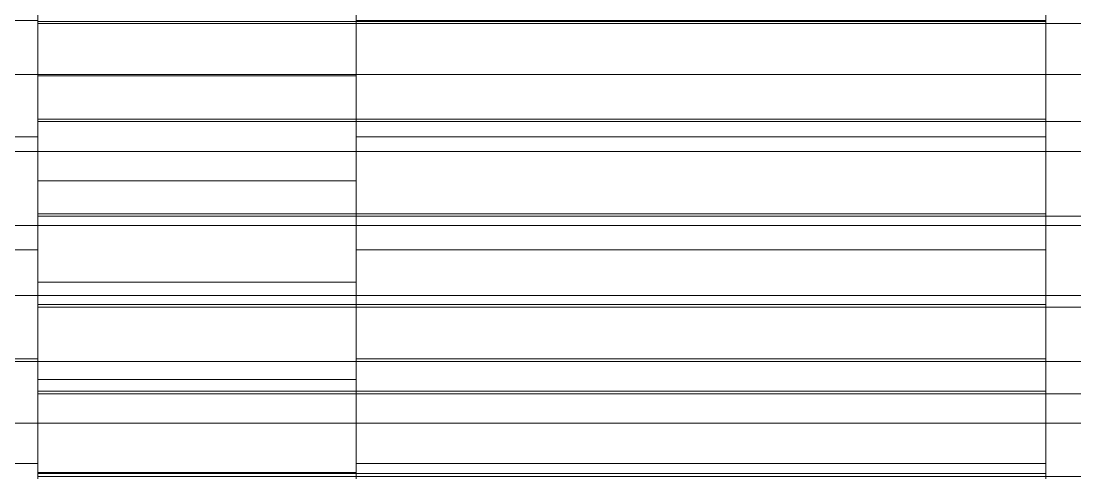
# Model space of a CAD drawing. Header units: millimetres. Extents: x -59 to 55, y -25 to 68.
# Drawn here: x 33.84 to 43.77, y -11.26 to -7 of the extents above; entities that cross this region are included whole.
import ezdxf

# ---------------------------------------------------------------- set-up
doc = ezdxf.new("R2010")
doc.units = ezdxf.units.MM
for name, color, linetype in [('ANELLO_SPE', 7, 'Continuous'), ('CIRCOLO_LU', 7, 'Continuous'), ('ORING3', 7, 'Continuous')]:
    doc.layers.add(name, color=color, linetype=linetype)

msp = doc.modelspace()

# ---------------------------------------------------------------- linework, layer by layer
at = {"layer": 'ANELLO_SPE', "lineweight": 5}
for points, invisible_edges in [([(37, -6.0557, 15.296), (37, -7.0042, 14.8855), (34, -7.0042, 14.8855)], 12), ([(34, -7.0042, 14.8855), (34, -6.0557, 15.296), (37, -6.0557, 15.296)], 12), ([(37, -7.0042, -14.8837), (37, -6.0557, -15.2941), (34, -6.0557, -15.2941)], 12), ([(34, -6.0557, -15.2941), (34, -7.0042, -14.8837), (37, -7.0042, -14.8837)], 12), ([(34, -7.5153, -15.97), (34, -7.0042, -14.8837), (34, -6.0557, -15.2941)], 12), ([(34, -6.0557, -15.2941), (34, -6.4977, -16.4104), (34, -7.5153, -15.97)], 12), ([(34, -6.4977, 16.4122), (34, -6.0557, 15.296), (34, -7.5153, 15.9719)], 2), ([(34, -6.0557, 15.296), (34, -7.0042, 14.8855), (34, -7.5153, 15.9719)], 12), ([(37, -7.5153, 15.9719), (37, -7.0042, 14.8855), (37, -6.0557, 15.296)], 12), ([(37, -7.5153, 15.9719), (37, -6.0557, 15.296), (37, -6.4977, 16.4122)], 1), ([(37, -6.0557, -15.2941), (37, -7.0042, -14.8837), (37, -7.5153, -15.97)], 12), ([(37, -7.5153, -15.97), (37, -6.4977, -16.4104), (37, -6.0557, -15.2941)], 12), ([(34, -6.498, 16.4131), (34, -6.4977, 16.4122), (34, -7.5157, 15.9727)], 2), ([(34, -6.4977, 16.4122), (34, -7.5153, 15.9719), (34, -7.5157, 15.9727)], 12), ([(34, -7.5157, -15.9708), (34, -7.5153, -15.97), (34, -6.4977, -16.4104)], 12), ([(34, -6.4977, -16.4104), (34, -6.498, -16.4112), (34, -7.5157, -15.9708)], 12), ([(37, -7.5157, 15.9727), (37, -6.498, 16.4131), (34, -6.498, 16.4131)], 12), ([(34, -6.498, 16.4131), (34, -7.5157, 15.9727), (37, -7.5157, 15.9727)], 12), ([(37, -6.498, -16.4112), (37, -7.5157, -15.9708), (34, -7.5157, -15.9708)], 12), ([(34, -7.5157, -15.9708), (34, -6.498, -16.4112), (37, -6.498, -16.4112)], 12), ([(37, -7.5157, 15.9727), (37, -7.5153, 15.9719), (37, -6.4977, 16.4122)], 12), ([(37, -7.5157, 15.9727), (37, -6.4977, 16.4122), (37, -6.498, 16.4131)], 1), ([(37, -6.4977, -16.4104), (37, -7.5153, -15.97), (37, -7.5157, -15.9708)], 12), ([(37, -7.5157, -15.9708), (37, -6.498, -16.4112), (37, -6.4977, -16.4104)], 12), ([(37, -7.0042, 14.8855), (37, -7.9249, 14.4164), (34, -7.9249, 14.4164)], 12), ([(34, -7.9249, 14.4164), (34, -7.0042, 14.8855), (37, -7.0042, 14.8855)], 12), ([(37, -7.9249, -14.4145), (37, -7.0042, -14.8837), (34, -7.0042, -14.8837)], 12), ([(34, -7.0042, -14.8837), (34, -7.9249, -14.4145), (37, -7.9249, -14.4145)], 12), ([(34, -7.5153, 15.9719), (34, -7.0042, 14.8855), (34, -8.5033, 15.4685)], 2), ([(34, -7.0042, 14.8855), (34, -7.9249, 14.4164), (34, -8.5033, 15.4685)], 12), ([(34, -8.5033, -15.4666), (34, -7.9249, -14.4145), (34, -7.0042, -14.8837)], 12), ([(34, -7.0042, -14.8837), (34, -7.5153, -15.97), (34, -8.5033, -15.4666)], 12), ([(37, -8.5033, 15.4685), (37, -7.9249, 14.4164), (37, -7.0042, 14.8855)], 12), ([(37, -8.5033, 15.4685), (37, -7.0042, 14.8855), (37, -7.5153, 15.9719)], 1), ([(37, -7.0042, -14.8837), (37, -7.9249, -14.4145), (37, -8.5033, -15.4666)], 12), ([(37, -8.5033, -15.4666), (37, -7.5153, -15.97), (37, -7.0042, -14.8837)], 12), ([(34, -7.5157, 15.9727), (34, -7.5153, 15.9719), (34, -8.5038, 15.4693)], 2), ([(34, -7.5153, 15.9719), (34, -8.5033, 15.4685), (34, -8.5038, 15.4693)], 12), ([(34, -8.5038, -15.4674), (34, -8.5033, -15.4666), (34, -7.5153, -15.97)], 12), ([(34, -7.5153, -15.97), (34, -7.5157, -15.9708), (34, -8.5038, -15.4674)], 12), ([(37, -8.5038, 15.4693), (37, -7.5157, 15.9727), (34, -7.5157, 15.9727)], 12), ([(34, -7.5157, 15.9727), (34, -8.5038, 15.4693), (37, -8.5038, 15.4693)], 12), ([(37, -7.5157, -15.9708), (37, -8.5038, -15.4674), (34, -8.5038, -15.4674)], 12), ([(34, -8.5038, -15.4674), (34, -7.5157, -15.9708), (37, -7.5157, -15.9708)], 12), ([(37, -8.5038, 15.4693), (37, -8.5033, 15.4685), (37, -7.5153, 15.9719)], 12), ([(37, -8.5038, 15.4693), (37, -7.5153, 15.9719), (37, -7.5157, 15.9727)], 1), ([(37, -7.5153, -15.97), (37, -8.5033, -15.4666), (37, -8.5038, -15.4674)], 12), ([(37, -8.5038, -15.4674), (37, -7.5157, -15.9708), (37, -7.5153, -15.97)], 12), ([(37, -7.9249, 14.4164), (37, -8.8145, 13.8903), (34, -8.8145, 13.8903)], 12), ([(34, -8.8145, 13.8903), (34, -7.9249, 14.4164), (37, -7.9249, 14.4164)], 12), ([(37, -8.8145, -13.8884), (37, -7.9249, -14.4145), (34, -7.9249, -14.4145)], 12), ([(34, -7.9249, -14.4145), (34, -8.8145, -13.8884), (37, -8.8145, -13.8884)], 12), ([(34, -8.5033, 15.4685), (34, -7.9249, 14.4164), (34, -9.4578, 14.904)], 2), ([(34, -7.9249, 14.4164), (34, -8.8145, 13.8903), (34, -9.4578, 14.904)], 12), ([(34, -9.4578, -14.9021), (34, -8.8145, -13.8884), (34, -7.9249, -14.4145)], 12), ([(34, -7.9249, -14.4145), (34, -8.5033, -15.4666), (34, -9.4578, -14.9021)], 12), ([(37, -9.4578, 14.904), (37, -8.8145, 13.8903), (37, -7.9249, 14.4164)], 12), ([(37, -9.4578, 14.904), (37, -7.9249, 14.4164), (37, -8.5033, 15.4685)], 1), ([(37, -7.9249, -14.4145), (37, -8.8145, -13.8884), (37, -9.4578, -14.9021)], 12), ([(37, -9.4578, -14.9021), (37, -8.5033, -15.4666), (37, -7.9249, -14.4145)], 12), ([(34, -8.5038, 15.4693), (34, -8.5033, 15.4685), (34, -9.4583, 14.9048)], 2), ([(34, -8.5033, 15.4685), (34, -9.4578, 14.904), (34, -9.4583, 14.9048)], 12), ([(34, -9.4583, -14.9029), (34, -9.4578, -14.9021), (34, -8.5033, -15.4666)], 12), ([(34, -8.5033, -15.4666), (34, -8.5038, -15.4674), (34, -9.4583, -14.9029)], 12), ([(37, -9.4583, 14.9048), (37, -8.5038, 15.4693), (34, -8.5038, 15.4693)], 12), ([(34, -8.5038, 15.4693), (34, -9.4583, 14.9048), (37, -9.4583, 14.9048)], 12), ([(37, -8.5038, -15.4674), (37, -9.4583, -14.9029), (34, -9.4583, -14.9029)], 12), ([(34, -9.4583, -14.9029), (34, -8.5038, -15.4674), (37, -8.5038, -15.4674)], 12), ([(37, -9.4583, 14.9048), (37, -9.4578, 14.904), (37, -8.5033, 15.4685)], 12), ([(37, -9.4583, 14.9048), (37, -8.5033, 15.4685), (37, -8.5038, 15.4693)], 1), ([(37, -8.5033, -15.4666), (37, -9.4578, -14.9021), (37, -9.4583, -14.9029)], 12), ([(37, -9.4583, -14.9029), (37, -8.5038, -15.4674), (37, -8.5033, -15.4666)], 12), ([(37, -8.8145, 13.8903), (37, -9.6692, 13.3094), (34, -9.6692, 13.3094)], 12), ([(34, -9.6692, 13.3094), (34, -8.8145, 13.8903), (37, -8.8145, 13.8903)], 12), ([(37, -9.6692, -13.3076), (37, -8.8145, -13.8884), (34, -8.8145, -13.8884)], 12), ([(34, -8.8145, -13.8884), (34, -9.6692, -13.3076), (37, -9.6692, -13.3076)], 12), ([(34, -9.4578, 14.904), (34, -8.8145, 13.8903), (34, -10.3749, 14.2807)], 2), ([(34, -8.8145, 13.8903), (34, -9.6692, 13.3094), (34, -10.3749, 14.2807)], 12), ([(34, -10.3749, -14.2789), (34, -9.6692, -13.3076), (34, -8.8145, -13.8884)], 12), ([(34, -8.8145, -13.8884), (34, -9.4578, -14.9021), (34, -10.3749, -14.2789)], 12), ([(37, -8.8145, -13.8884), (37, -9.6692, -13.3076), (37, -10.3749, -14.2789)], 12), ([(37, -10.3749, -14.2789), (37, -9.4578, -14.9021), (37, -8.8145, -13.8884)], 12), ([(37, -10.3749, 14.2807), (37, -9.6692, 13.3094), (37, -8.8145, 13.8903)], 12), ([(37, -10.3749, 14.2807), (37, -8.8145, 13.8903), (37, -9.4578, 14.904)], 1), ([(34, -9.4583, 14.9048), (34, -9.4578, 14.904), (34, -10.3754, 14.2815)], 2), ([(34, -9.4578, 14.904), (34, -10.3749, 14.2807), (34, -10.3754, 14.2815)], 12), ([(34, -10.3754, -14.2796), (34, -10.3749, -14.2789), (34, -9.4578, -14.9021)], 12), ([(34, -9.4578, -14.9021), (34, -9.4583, -14.9029), (34, -10.3754, -14.2796)], 12), ([(37, -10.3754, 14.2815), (37, -9.4583, 14.9048), (34, -9.4583, 14.9048)], 12), ([(34, -9.4583, 14.9048), (34, -10.3754, 14.2815), (37, -10.3754, 14.2815)], 12), ([(37, -9.4583, -14.9029), (37, -10.3754, -14.2796), (34, -10.3754, -14.2796)], 12), ([(34, -10.3754, -14.2796), (34, -9.4583, -14.9029), (37, -9.4583, -14.9029)], 12), ([(37, -10.3754, 14.2815), (37, -10.3749, 14.2807), (37, -9.4578, 14.904)], 12), ([(37, -10.3754, 14.2815), (37, -9.4578, 14.904), (37, -9.4583, 14.9048)], 1), ([(37, -9.4578, -14.9021), (37, -10.3749, -14.2789), (37, -10.3754, -14.2796)], 12), ([(37, -10.3754, -14.2796), (37, -9.4583, -14.9029), (37, -9.4578, -14.9021)], 12), ([(37, -9.6692, 13.3094), (37, -10.4858, 12.676), (34, -10.4858, 12.676)], 12), ([(34, -10.4858, 12.676), (34, -9.6692, 13.3094), (37, -9.6692, 13.3094)], 12), ([(37, -10.4858, -12.6742), (37, -9.6692, -13.3076), (34, -9.6692, -13.3076)], 12), ([(34, -9.6692, -13.3076), (34, -10.4858, -12.6742), (37, -10.4858, -12.6742)], 12), ([(34, -10.3749, 14.2807), (34, -9.6692, 13.3094), (34, -11.251, 13.6011)], 2), ([(34, -9.6692, 13.3094), (34, -10.4858, 12.676), (34, -11.251, 13.6011)], 12), ([(34, -11.251, -13.5992), (34, -10.4858, -12.6742), (34, -9.6692, -13.3076)], 12), ([(34, -9.6692, -13.3076), (34, -10.3749, -14.2789), (34, -11.251, -13.5992)], 12), ([(37, -9.6692, -13.3076), (37, -10.4858, -12.6742), (37, -11.251, -13.5992)], 12), ([(37, -11.251, -13.5992), (37, -10.3749, -14.2789), (37, -9.6692, -13.3076)], 12), ([(37, -11.251, 13.6011), (37, -10.4858, 12.676), (37, -9.6692, 13.3094)], 12), ([(37, -11.251, 13.6011), (37, -9.6692, 13.3094), (37, -10.3749, 14.2807)], 1), ([(34, -10.3754, 14.2815), (34, -10.3749, 14.2807), (34, -11.2516, 13.6018)], 2), ([(34, -10.3749, 14.2807), (34, -11.251, 13.6011), (34, -11.2516, 13.6018)], 12), ([(34, -11.2516, -13.6), (34, -11.251, -13.5992), (34, -10.3749, -14.2789)], 12), ([(34, -10.3749, -14.2789), (34, -10.3754, -14.2796), (34, -11.2516, -13.6)], 12), ([(37, -11.2516, 13.6018), (37, -10.3754, 14.2815), (34, -10.3754, 14.2815)], 12), ([(34, -10.3754, 14.2815), (34, -11.2516, 13.6018), (37, -11.2516, 13.6018)], 12), ([(37, -10.3754, -14.2796), (37, -11.2516, -13.6), (34, -11.2516, -13.6)], 12), ([(34, -11.2516, -13.6), (34, -10.3754, -14.2796), (37, -10.3754, -14.2796)], 12), ([(37, -11.2516, 13.6018), (37, -11.251, 13.6011), (37, -10.3749, 14.2807)], 12), ([(37, -11.2516, 13.6018), (37, -10.3749, 14.2807), (37, -10.3754, 14.2815)], 1), ([(37, -10.3749, -14.2789), (37, -11.251, -13.5992), (37, -11.2516, -13.6)], 12), ([(37, -11.2516, -13.6), (37, -10.3754, -14.2796), (37, -10.3749, -14.2789)], 12), ([(37, -10.4858, 12.676), (37, -11.2609, 11.9926), (34, -11.2609, 11.9926)], 12), ([(34, -11.2609, 11.9926), (34, -10.4858, 12.676), (37, -10.4858, 12.676)], 12), ([(37, -11.2609, -11.9907), (37, -10.4858, -12.6742), (34, -10.4858, -12.6742)], 12), ([(34, -10.4858, -12.6742), (34, -11.2609, -11.9907), (37, -11.2609, -11.9907)], 12), ([(34, -11.251, 13.6011), (34, -10.4858, 12.676), (34, -12.0828, 12.8678)], 2), ([(34, -10.4858, 12.676), (34, -11.2609, 11.9926), (34, -12.0828, 12.8678)], 12), ([(34, -12.0828, -12.8659), (34, -11.2609, -11.9907), (34, -10.4858, -12.6742)], 12), ([(34, -10.4858, -12.6742), (34, -11.251, -13.5992), (34, -12.0828, -12.8659)], 12), ([(37, -12.0828, 12.8678), (37, -11.2609, 11.9926), (37, -10.4858, 12.676)], 12), ([(37, -12.0828, 12.8678), (37, -10.4858, 12.676), (37, -11.251, 13.6011)], 1), ([(37, -10.4858, -12.6742), (37, -11.2609, -11.9907), (37, -12.0828, -12.8659)], 12), ([(37, -12.0828, -12.8659), (37, -11.251, -13.5992), (37, -10.4858, -12.6742)], 12), ([(34, -11.2516, 13.6018), (34, -11.251, 13.6011), (34, -12.0834, 12.8685)], 2), ([(34, -11.251, 13.6011), (34, -12.0828, 12.8678), (34, -12.0834, 12.8685)], 12), ([(34, -12.0834, -12.8666), (34, -12.0828, -12.8659), (34, -11.251, -13.5992)], 12), ([(34, -11.251, -13.5992), (34, -11.2516, -13.6), (34, -12.0834, -12.8666)], 12), ([(37, -12.0834, 12.8685), (37, -11.2516, 13.6018), (34, -11.2516, 13.6018)], 12), ([(34, -11.2516, 13.6018), (34, -12.0834, 12.8685), (37, -12.0834, 12.8685)], 12), ([(37, -11.2516, -13.6), (37, -12.0834, -12.8666), (34, -12.0834, -12.8666)], 12), ([(34, -12.0834, -12.8666), (34, -11.2516, -13.6), (37, -11.2516, -13.6)], 12), ([(37, -12.0834, 12.8685), (37, -12.0828, 12.8678), (37, -11.251, 13.6011)], 12), ([(37, -12.0834, 12.8685), (37, -11.251, 13.6011), (37, -11.2516, 13.6018)], 1), ([(37, -11.251, -13.5992), (37, -12.0828, -12.8659), (37, -12.0834, -12.8666)], 12), ([(37, -12.0834, -12.8666), (37, -11.2516, -13.6), (37, -11.251, -13.5992)], 12)]:
    msp.add_3dface(points, dxfattribs=dict(at, invisible_edges=invisible_edges))
at = {"layer": 'CIRCOLO_LU', "lineweight": 5}
for points, invisible_edges in [([(34, -6.0712, 15.334), (34, -6.9947, 17.6665), (34, -8.0901, 17.1924)], 12), ([(34, -8.0901, 17.1924), (34, -7.022, 14.9225), (34, -6.0712, 15.334)], 12), ([(34, -6.0712, -15.334), (34, -7.022, -14.9225), (34, -8.0901, -17.1924)], 12), ([(34, -8.0901, -17.1924), (34, -6.9947, -17.6665), (34, -6.0712, -15.334)], 12), ([(34, -6.0712, 15.334), (34, -7.022, 14.9225), (37, -7.022, 14.9225)], 12), ([(34, -6.0712, 15.334), (37, -7.022, 14.9225), (37, -6.0712, 15.334)], 1), ([(34, -7.022, -14.9225), (34, -6.0712, -15.334), (37, -6.0712, -15.334)], 12), ([(34, -7.022, -14.9225), (37, -6.0712, -15.334), (37, -7.022, -14.9225)], 1), ([(37, -7.022, -14.9225), (37, -6.0712, -15.334), (43.5, -6.0712, -15.334)], 12), ([(37, -7.022, -14.9225), (43.5, -6.0712, -15.334), (43.5, -7.022, -14.9225)], 1), ([(37, -6.0712, 15.334), (37, -7.022, 14.9225), (43.5, -7.022, 14.9225)], 12), ([(37, -6.0712, 15.334), (43.5, -7.022, 14.9225), (43.5, -6.0712, 15.334)], 1), ([(43.5, -7.022, -14.9225), (43.5, -6.0712, -15.334), (46.5, -6.0712, -15.334)], 12), ([(43.5, -7.022, -14.9225), (46.5, -6.0712, -15.334), (46.5, -7.022, -14.9225)], 1), ([(43.5, -6.0712, 15.334), (43.5, -7.022, 14.9225), (46.5, -7.022, 14.9225)], 12), ([(43.5, -6.0712, 15.334), (46.5, -7.022, 14.9225), (46.5, -6.0712, 15.334)], 1), ([(34, -7.5016, -11.8206), (34, -6.7446, -12.2683), (27.5, -6.7446, -12.2683)], 12), ([(27.5, -6.7446, -12.2683), (27.5, -7.5016, -11.8206), (34, -7.5016, -11.8206)], 12), ([(34, -6.7446, 12.2683), (34, -7.5016, 11.8206), (27.5, -7.5016, 11.8206)], 12), ([(27.5, -7.5016, 11.8206), (27.5, -6.7446, 12.2683), (34, -6.7446, 12.2683)], 12), ([(37, -7.5016, -11.8206), (37, -6.7446, -12.2683), (34, -6.7446, -12.2683)], 12), ([(34, -6.7446, -12.2683), (34, -7.5016, -11.8206), (37, -7.5016, -11.8206)], 12), ([(37, -6.7446, 12.2683), (37, -7.5016, 11.8206), (34, -7.5016, 11.8206)], 12), ([(34, -7.5016, 11.8206), (34, -6.7446, 12.2683), (37, -6.7446, 12.2683)], 12), ([(43.5, -6.7446, 12.2683), (43.5, -7.5016, 11.8206), (37, -7.5016, 11.8206)], 12), ([(37, -7.5016, 11.8206), (37, -6.7446, 12.2683), (43.5, -6.7446, 12.2683)], 12), ([(43.5, -7.5016, -11.8206), (43.5, -6.7446, -12.2683), (37, -6.7446, -12.2683)], 12), ([(37, -6.7446, -12.2683), (37, -7.5016, -11.8206), (43.5, -7.5016, -11.8206)], 12), ([(46.5, -6.7446, 12.2683), (46.5, -7.5016, 11.8206), (43.5, -7.5016, 11.8206)], 12), ([(43.5, -7.5016, 11.8206), (43.5, -6.7446, 12.2683), (46.5, -6.7446, 12.2683)], 12), ([(46.5, -7.5016, -11.8206), (46.5, -6.7446, -12.2683), (43.5, -6.7446, -12.2683)], 12), ([(43.5, -6.7446, -12.2683), (43.5, -7.5016, -11.8206), (46.5, -7.5016, -11.8206)], 12), ([(34, -8.0901, 17.1924), (34, -6.9947, 17.6665), (27.5, -6.9947, 17.6665)], 12), ([(27.5, -6.9947, 17.6665), (27.5, -8.0901, 17.1924), (34, -8.0901, 17.1924)], 12), ([(34, -6.9947, -17.6665), (34, -8.0901, -17.1924), (27.5, -8.0901, -17.1924)], 12), ([(27.5, -8.0901, -17.1924), (27.5, -6.9947, -17.6665), (34, -6.9947, -17.6665)], 12), ([(34, -7.022, 14.9225), (34, -8.0901, 17.1924), (34, -9.1537, 16.6505)], 12), ([(34, -9.1537, 16.6505), (34, -7.9451, 14.4521), (34, -7.022, 14.9225)], 12), ([(34, -7.022, -14.9225), (34, -7.9451, -14.4521), (34, -9.1537, -16.6505)], 12), ([(34, -9.1537, -16.6505), (34, -8.0901, -17.1924), (34, -7.022, -14.9225)], 12), ([(34, -7.9451, -14.4521), (34, -7.022, -14.9225), (37, -7.022, -14.9225)], 12), ([(34, -7.9451, -14.4521), (37, -7.022, -14.9225), (37, -7.9451, -14.4521)], 1), ([(34, -7.022, 14.9225), (34, -7.9451, 14.4521), (37, -7.9451, 14.4521)], 12), ([(34, -7.022, 14.9225), (37, -7.9451, 14.4521), (37, -7.022, 14.9225)], 1), ([(37, -7.022, 14.9225), (37, -7.9451, 14.4521), (43.5, -7.9451, 14.4521)], 12), ([(37, -7.022, 14.9225), (43.5, -7.9451, 14.4521), (43.5, -7.022, 14.9225)], 1), ([(37, -7.9451, -14.4521), (37, -7.022, -14.9225), (43.5, -7.022, -14.9225)], 12), ([(37, -7.9451, -14.4521), (43.5, -7.022, -14.9225), (43.5, -7.9451, -14.4521)], 1), ([(43.5, -7.9451, -14.4521), (43.5, -7.022, -14.9225), (46.5, -7.022, -14.9225)], 12), ([(43.5, -7.9451, -14.4521), (46.5, -7.022, -14.9225), (46.5, -7.9451, -14.4521)], 1), ([(43.5, -7.022, 14.9225), (43.5, -7.9451, 14.4521), (46.5, -7.9451, 14.4521)], 12), ([(43.5, -7.022, 14.9225), (46.5, -7.9451, 14.4521), (46.5, -7.022, 14.9225)], 1), ([(34, -7.5016, 11.8206), (34, -8.229, 11.3262), (27.5, -8.229, 11.3262)], 12), ([(27.5, -8.229, 11.3262), (27.5, -7.5016, 11.8206), (34, -7.5016, 11.8206)], 12), ([(34, -8.229, -11.3262), (34, -7.5016, -11.8206), (27.5, -7.5016, -11.8206)], 12), ([(27.5, -7.5016, -11.8206), (27.5, -8.229, -11.3262), (34, -8.229, -11.3262)], 12), ([(37, -8.229, -11.3262), (37, -7.5016, -11.8206), (34, -7.5016, -11.8206)], 12), ([(34, -7.5016, -11.8206), (34, -8.229, -11.3262), (37, -8.229, -11.3262)], 12), ([(37, -7.5016, 11.8206), (37, -8.229, 11.3262), (34, -8.229, 11.3262)], 12), ([(34, -8.229, 11.3262), (34, -7.5016, 11.8206), (37, -7.5016, 11.8206)], 12), ([(43.5, -8.229, -11.3262), (43.5, -7.5016, -11.8206), (37, -7.5016, -11.8206)], 12), ([(37, -7.5016, -11.8206), (37, -8.229, -11.3262), (43.5, -8.229, -11.3262)], 12), ([(43.5, -7.5016, 11.8206), (43.5, -8.229, 11.3262), (37, -8.229, 11.3262)], 12), ([(37, -8.229, 11.3262), (37, -7.5016, 11.8206), (43.5, -7.5016, 11.8206)], 12), ([(46.5, -7.5016, 11.8206), (46.5, -8.229, 11.3262), (43.5, -8.229, 11.3262)], 12), ([(43.5, -8.229, 11.3262), (43.5, -7.5016, 11.8206), (46.5, -7.5016, 11.8206)], 12), ([(46.5, -8.229, -11.3262), (46.5, -7.5016, -11.8206), (43.5, -7.5016, -11.8206)], 12), ([(43.5, -7.5016, -11.8206), (43.5, -8.229, -11.3262), (46.5, -8.229, -11.3262)], 12), ([(34, -7.9451, 14.4521), (34, -9.1537, 16.6505), (34, -10.1811, 16.0429)], 12), ([(34, -10.1811, 16.0429), (34, -8.8369, 13.9248), (34, -7.9451, 14.4521)], 12), ([(34, -7.9451, -14.4521), (34, -8.8369, -13.9248), (34, -10.1811, -16.0429)], 12), ([(34, -10.1811, -16.0429), (34, -9.1537, -16.6505), (34, -7.9451, -14.4521)], 12), ([(34, -7.9451, 14.4521), (34, -8.8369, 13.9248), (37, -8.8369, 13.9248)], 12), ([(34, -7.9451, 14.4521), (37, -8.8369, 13.9248), (37, -7.9451, 14.4521)], 1), ([(34, -8.8369, -13.9248), (34, -7.9451, -14.4521), (37, -7.9451, -14.4521)], 12), ([(34, -8.8369, -13.9248), (37, -7.9451, -14.4521), (37, -8.8369, -13.9248)], 1), ([(37, -7.9451, 14.4521), (37, -8.8369, 13.9248), (43.5, -8.8369, 13.9248)], 12), ([(37, -7.9451, 14.4521), (43.5, -8.8369, 13.9248), (43.5, -7.9451, 14.4521)], 1), ([(37, -8.8369, -13.9248), (37, -7.9451, -14.4521), (43.5, -7.9451, -14.4521)], 12), ([(37, -8.8369, -13.9248), (43.5, -7.9451, -14.4521), (43.5, -8.8369, -13.9248)], 1), ([(43.5, -8.8369, -13.9248), (43.5, -7.9451, -14.4521), (46.5, -7.9451, -14.4521)], 12), ([(43.5, -8.8369, -13.9248), (46.5, -7.9451, -14.4521), (46.5, -8.8369, -13.9248)], 1), ([(43.5, -7.9451, 14.4521), (43.5, -8.8369, 13.9248), (46.5, -8.8369, 13.9248)], 12), ([(43.5, -7.9451, 14.4521), (46.5, -8.8369, 13.9248), (46.5, -7.9451, 14.4521)], 1), ([(34, -9.1537, 16.6505), (34, -8.0901, 17.1924), (27.5, -8.0901, 17.1924)], 12), ([(27.5, -8.0901, 17.1924), (27.5, -9.1537, 16.6505), (34, -9.1537, 16.6505)], 12), ([(34, -8.0901, -17.1924), (34, -9.1537, -16.6505), (27.5, -9.1537, -16.6505)], 12), ([(27.5, -9.1537, -16.6505), (27.5, -8.0901, -17.1924), (34, -8.0901, -17.1924)], 12), ([(34, -8.229, 11.3262), (34, -8.9239, 10.7872), (27.5, -8.9239, 10.7872)], 12), ([(27.5, -8.9239, 10.7872), (27.5, -8.229, 11.3262), (34, -8.229, 11.3262)], 12), ([(34, -8.9239, -10.7872), (34, -8.229, -11.3262), (27.5, -8.229, -11.3262)], 12), ([(27.5, -8.229, -11.3262), (27.5, -8.9239, -10.7872), (34, -8.9239, -10.7872)], 12), ([(37, -8.229, 11.3262), (37, -8.9239, 10.7872), (34, -8.9239, 10.7872)], 12), ([(34, -8.9239, 10.7872), (34, -8.229, 11.3262), (37, -8.229, 11.3262)], 12), ([(37, -8.9239, -10.7872), (37, -8.229, -11.3262), (34, -8.229, -11.3262)], 12), ([(34, -8.229, -11.3262), (34, -8.9239, -10.7872), (37, -8.9239, -10.7872)], 12), ([(43.5, -8.9239, -10.7872), (43.5, -8.229, -11.3262), (37, -8.229, -11.3262)], 12), ([(37, -8.229, -11.3262), (37, -8.9239, -10.7872), (43.5, -8.9239, -10.7872)], 12), ([(43.5, -8.229, 11.3262), (43.5, -8.9239, 10.7872), (37, -8.9239, 10.7872)], 12), ([(37, -8.9239, 10.7872), (37, -8.229, 11.3262), (43.5, -8.229, 11.3262)], 12), ([(46.5, -8.9239, -10.7872), (46.5, -8.229, -11.3262), (43.5, -8.229, -11.3262)], 12), ([(43.5, -8.229, -11.3262), (43.5, -8.9239, -10.7872), (46.5, -8.9239, -10.7872)], 12), ([(46.5, -8.229, 11.3262), (46.5, -8.9239, 10.7872), (43.5, -8.9239, 10.7872)], 12), ([(43.5, -8.9239, 10.7872), (43.5, -8.229, 11.3262), (46.5, -8.229, 11.3262)], 12), ([(34, -8.8369, 13.9248), (34, -10.1811, 16.0429), (34, -11.1684, 15.372)], 12), ([(34, -11.1684, 15.372), (34, -9.6938, 13.3424), (34, -8.8369, 13.9248)], 12), ([(34, -8.8369, -13.9248), (34, -9.6938, -13.3424), (34, -11.1684, -15.372)], 12), ([(34, -11.1684, -15.372), (34, -10.1811, -16.0429), (34, -8.8369, -13.9248)], 12), ([(34, -8.8369, 13.9248), (34, -9.6938, 13.3424), (37, -9.6938, 13.3424)], 12), ([(34, -8.8369, 13.9248), (37, -9.6938, 13.3424), (37, -8.8369, 13.9248)], 1), ([(34, -9.6938, -13.3424), (34, -8.8369, -13.9248), (37, -8.8369, -13.9248)], 12), ([(34, -9.6938, -13.3424), (37, -8.8369, -13.9248), (37, -9.6938, -13.3424)], 1), ([(37, -8.8369, 13.9248), (37, -9.6938, 13.3424), (43.5, -9.6938, 13.3424)], 12), ([(37, -8.8369, 13.9248), (43.5, -9.6938, 13.3424), (43.5, -8.8369, 13.9248)], 1), ([(37, -9.6938, -13.3424), (37, -8.8369, -13.9248), (43.5, -8.8369, -13.9248)], 12), ([(37, -9.6938, -13.3424), (43.5, -8.8369, -13.9248), (43.5, -9.6938, -13.3424)], 1), ([(43.5, -9.6938, -13.3424), (43.5, -8.8369, -13.9248), (46.5, -8.8369, -13.9248)], 12), ([(43.5, -9.6938, -13.3424), (46.5, -8.8369, -13.9248), (46.5, -9.6938, -13.3424)], 1), ([(43.5, -8.8369, 13.9248), (43.5, -9.6938, 13.3424), (46.5, -9.6938, 13.3424)], 12), ([(43.5, -8.8369, 13.9248), (46.5, -9.6938, 13.3424), (46.5, -8.8369, 13.9248)], 1), ([(34, -9.5837, -10.2056), (34, -8.9239, -10.7872), (27.5, -8.9239, -10.7872)], 12), ([(27.5, -8.9239, -10.7872), (27.5, -9.5837, -10.2056), (34, -9.5837, -10.2056)], 12), ([(34, -8.9239, 10.7872), (34, -9.5837, 10.2056), (27.5, -9.5837, 10.2056)], 12), ([(27.5, -9.5837, 10.2056), (27.5, -8.9239, 10.7872), (34, -8.9239, 10.7872)], 12), ([(37, -8.9239, 10.7872), (37, -9.5837, 10.2056), (34, -9.5837, 10.2056)], 12), ([(34, -9.5837, 10.2056), (34, -8.9239, 10.7872), (37, -8.9239, 10.7872)], 12), ([(37, -9.5837, -10.2056), (37, -8.9239, -10.7872), (34, -8.9239, -10.7872)], 12), ([(34, -8.9239, -10.7872), (34, -9.5837, -10.2056), (37, -9.5837, -10.2056)], 12), ([(43.5, -8.9239, 10.7872), (43.5, -9.5837, 10.2056), (37, -9.5837, 10.2056)], 12), ([(37, -9.5837, 10.2056), (37, -8.9239, 10.7872), (43.5, -8.9239, 10.7872)], 12), ([(43.5, -9.5837, -10.2056), (43.5, -8.9239, -10.7872), (37, -8.9239, -10.7872)], 12), ([(37, -8.9239, -10.7872), (37, -9.5837, -10.2056), (43.5, -9.5837, -10.2056)], 12), ([(46.5, -9.5837, -10.2056), (46.5, -8.9239, -10.7872), (43.5, -8.9239, -10.7872)], 12), ([(43.5, -8.9239, -10.7872), (43.5, -9.5837, -10.2056), (46.5, -9.5837, -10.2056)], 12), ([(46.5, -8.9239, 10.7872), (46.5, -9.5837, 10.2056), (43.5, -9.5837, 10.2056)], 12), ([(43.5, -9.5837, 10.2056), (43.5, -8.9239, 10.7872), (46.5, -8.9239, 10.7872)], 12), ([(34, -9.1537, -16.6505), (34, -10.1811, -16.0429), (27.5, -10.1811, -16.0429)], 12), ([(27.5, -10.1811, -16.0429), (27.5, -9.1537, -16.6505), (34, -9.1537, -16.6505)], 12), ([(34, -10.1811, 16.0429), (34, -9.1537, 16.6505), (27.5, -9.1537, 16.6505)], 12), ([(27.5, -9.1537, 16.6505), (27.5, -10.1811, 16.0429), (34, -10.1811, 16.0429)], 12), ([(34, -10.2056, -9.5837), (34, -9.5837, -10.2056), (27.5, -9.5837, -10.2056)], 12), ([(27.5, -9.5837, -10.2056), (27.5, -10.2056, -9.5837), (34, -10.2056, -9.5837)], 12), ([(34, -9.5837, 10.2056), (34, -10.2056, 9.5837), (27.5, -10.2056, 9.5837)], 12), ([(27.5, -10.2056, 9.5837), (27.5, -9.5837, 10.2056), (34, -9.5837, 10.2056)], 12), ([(37, -9.5837, 10.2056), (37, -10.2056, 9.5837), (34, -10.2056, 9.5837)], 12), ([(34, -10.2056, 9.5837), (34, -9.5837, 10.2056), (37, -9.5837, 10.2056)], 12), ([(37, -10.2056, -9.5837), (37, -9.5837, -10.2056), (34, -9.5837, -10.2056)], 12), ([(34, -9.5837, -10.2056), (34, -10.2056, -9.5837), (37, -10.2056, -9.5837)], 12), ([(43.5, -10.2056, -9.5837), (43.5, -9.5837, -10.2056), (37, -9.5837, -10.2056)], 12), ([(37, -9.5837, -10.2056), (37, -10.2056, -9.5837), (43.5, -10.2056, -9.5837)], 12), ([(43.5, -9.5837, 10.2056), (43.5, -10.2056, 9.5837), (37, -10.2056, 9.5837)], 12), ([(37, -10.2056, 9.5837), (37, -9.5837, 10.2056), (43.5, -9.5837, 10.2056)], 12), ([(46.5, -10.2056, -9.5837), (46.5, -9.5837, -10.2056), (43.5, -9.5837, -10.2056)], 12), ([(43.5, -9.5837, -10.2056), (43.5, -10.2056, -9.5837), (46.5, -10.2056, -9.5837)], 12), ([(46.5, -9.5837, 10.2056), (46.5, -10.2056, 9.5837), (43.5, -10.2056, 9.5837)], 12), ([(43.5, -10.2056, 9.5837), (43.5, -9.5837, 10.2056), (46.5, -9.5837, 10.2056)], 12), ([(34, -9.6938, 13.3424), (34, -11.1684, 15.372), (34, -12.1116, 14.6404)], 12), ([(34, -12.1116, 14.6404), (34, -10.5125, 12.7074), (34, -9.6938, 13.3424)], 12), ([(34, -9.6938, -13.3424), (34, -10.5125, -12.7074), (34, -12.1116, -14.6404)], 12), ([(34, -12.1116, -14.6404), (34, -11.1684, -15.372), (34, -9.6938, -13.3424)], 12), ([(34, -10.5125, -12.7074), (34, -9.6938, -13.3424), (37, -9.6938, -13.3424)], 12), ([(34, -10.5125, -12.7074), (37, -9.6938, -13.3424), (37, -10.5125, -12.7074)], 1), ([(34, -9.6938, 13.3424), (34, -10.5125, 12.7074), (37, -10.5125, 12.7074)], 12), ([(34, -9.6938, 13.3424), (37, -10.5125, 12.7074), (37, -9.6938, 13.3424)], 1), ([(37, -9.6938, 13.3424), (37, -10.5125, 12.7074), (43.5, -10.5125, 12.7074)], 12), ([(37, -9.6938, 13.3424), (43.5, -10.5125, 12.7074), (43.5, -9.6938, 13.3424)], 1), ([(37, -10.5125, -12.7074), (37, -9.6938, -13.3424), (43.5, -9.6938, -13.3424)], 12), ([(37, -10.5125, -12.7074), (43.5, -9.6938, -13.3424), (43.5, -10.5125, -12.7074)], 1), ([(43.5, -10.5125, -12.7074), (43.5, -9.6938, -13.3424), (46.5, -9.6938, -13.3424)], 12), ([(43.5, -10.5125, -12.7074), (46.5, -9.6938, -13.3424), (46.5, -10.5125, -12.7074)], 1), ([(43.5, -9.6938, 13.3424), (43.5, -10.5125, 12.7074), (46.5, -10.5125, 12.7074)], 12), ([(43.5, -9.6938, 13.3424), (46.5, -10.5125, 12.7074), (46.5, -9.6938, 13.3424)], 1), ([(34, -10.1811, -16.0429), (34, -11.1684, -15.372), (27.5, -11.1684, -15.372)], 12), ([(27.5, -11.1684, -15.372), (27.5, -10.1811, -16.0429), (34, -10.1811, -16.0429)], 12), ([(34, -11.1684, 15.372), (34, -10.1811, 16.0429), (27.5, -10.1811, 16.0429)], 12), ([(27.5, -10.1811, 16.0429), (27.5, -11.1684, 15.372), (34, -11.1684, 15.372)], 12), ([(34, -10.7872, -8.9239), (34, -10.2056, -9.5837), (27.5, -10.2056, -9.5837)], 12), ([(27.5, -10.2056, -9.5837), (27.5, -10.7872, -8.9239), (34, -10.7872, -8.9239)], 12), ([(34, -10.2056, 9.5837), (34, -10.7872, 8.9239), (27.5, -10.7872, 8.9239)], 12), ([(27.5, -10.7872, 8.9239), (27.5, -10.2056, 9.5837), (34, -10.2056, 9.5837)], 12), ([(37, -10.2056, 9.5837), (37, -10.7872, 8.9239), (34, -10.7872, 8.9239)], 12), ([(34, -10.7872, 8.9239), (34, -10.2056, 9.5837), (37, -10.2056, 9.5837)], 12), ([(37, -10.7872, -8.9239), (37, -10.2056, -9.5837), (34, -10.2056, -9.5837)], 12), ([(34, -10.2056, -9.5837), (34, -10.7872, -8.9239), (37, -10.7872, -8.9239)], 12), ([(43.5, -10.2056, 9.5837), (43.5, -10.7872, 8.9239), (37, -10.7872, 8.9239)], 12), ([(37, -10.7872, 8.9239), (37, -10.2056, 9.5837), (43.5, -10.2056, 9.5837)], 12), ([(43.5, -10.7872, -8.9239), (43.5, -10.2056, -9.5837), (37, -10.2056, -9.5837)], 12), ([(37, -10.2056, -9.5837), (37, -10.7872, -8.9239), (43.5, -10.7872, -8.9239)], 12), ([(46.5, -10.7872, -8.9239), (46.5, -10.2056, -9.5837), (43.5, -10.2056, -9.5837)], 12), ([(43.5, -10.2056, -9.5837), (43.5, -10.7872, -8.9239), (46.5, -10.7872, -8.9239)], 12), ([(46.5, -10.2056, 9.5837), (46.5, -10.7872, 8.9239), (43.5, -10.7872, 8.9239)], 12), ([(43.5, -10.7872, 8.9239), (43.5, -10.2056, 9.5837), (46.5, -10.2056, 9.5837)], 12), ([(34, -10.5125, 12.7074), (34, -12.1116, 14.6404), (34, -13.0069, 13.851)], 12), ([(34, -13.0069, 13.851), (34, -11.2896, 12.0222), (34, -10.5125, 12.7074)], 12), ([(34, -10.5125, -12.7074), (34, -11.2896, -12.0222), (34, -13.0069, -13.851)], 12), ([(34, -13.0069, -13.851), (34, -12.1116, -14.6404), (34, -10.5125, -12.7074)], 12), ([(34, -10.5125, 12.7074), (34, -11.2896, 12.0222), (37, -11.2896, 12.0222)], 12), ([(34, -10.5125, 12.7074), (37, -11.2896, 12.0222), (37, -10.5125, 12.7074)], 1), ([(34, -11.2896, -12.0222), (34, -10.5125, -12.7074), (37, -10.5125, -12.7074)], 12), ([(34, -11.2896, -12.0222), (37, -10.5125, -12.7074), (37, -11.2896, -12.0222)], 1), ([(37, -11.2896, -12.0222), (37, -10.5125, -12.7074), (43.5, -10.5125, -12.7074)], 12), ([(37, -11.2896, -12.0222), (43.5, -10.5125, -12.7074), (43.5, -11.2896, -12.0222)], 1), ([(37, -10.5125, 12.7074), (37, -11.2896, 12.0222), (43.5, -11.2896, 12.0222)], 12), ([(37, -10.5125, 12.7074), (43.5, -11.2896, 12.0222), (43.5, -10.5125, 12.7074)], 1), ([(43.5, -10.5125, 12.7074), (43.5, -11.2896, 12.0222), (46.5, -11.2896, 12.0222)], 12), ([(43.5, -10.5125, 12.7074), (46.5, -11.2896, 12.0222), (46.5, -10.5125, 12.7074)], 1), ([(43.5, -11.2896, -12.0222), (43.5, -10.5125, -12.7074), (46.5, -10.5125, -12.7074)], 12), ([(43.5, -11.2896, -12.0222), (46.5, -10.5125, -12.7074), (46.5, -11.2896, -12.0222)], 1), ([(34, -11.3262, -8.229), (34, -10.7872, -8.9239), (27.5, -10.7872, -8.9239)], 12), ([(27.5, -10.7872, -8.9239), (27.5, -11.3262, -8.229), (34, -11.3262, -8.229)], 12), ([(34, -10.7872, 8.9239), (34, -11.3262, 8.229), (27.5, -11.3262, 8.229)], 12), ([(27.5, -11.3262, 8.229), (27.5, -10.7872, 8.9239), (34, -10.7872, 8.9239)], 12), ([(37, -10.7872, 8.9239), (37, -11.3262, 8.229), (34, -11.3262, 8.229)], 12), ([(34, -11.3262, 8.229), (34, -10.7872, 8.9239), (37, -10.7872, 8.9239)], 12), ([(37, -11.3262, -8.229), (37, -10.7872, -8.9239), (34, -10.7872, -8.9239)], 12), ([(34, -10.7872, -8.9239), (34, -11.3262, -8.229), (37, -11.3262, -8.229)], 12), ([(43.5, -11.3262, -8.229), (43.5, -10.7872, -8.9239), (37, -10.7872, -8.9239)], 12), ([(37, -10.7872, -8.9239), (37, -11.3262, -8.229), (43.5, -11.3262, -8.229)], 12), ([(43.5, -10.7872, 8.9239), (43.5, -11.3262, 8.229), (37, -11.3262, 8.229)], 12), ([(37, -11.3262, 8.229), (37, -10.7872, 8.9239), (43.5, -10.7872, 8.9239)], 12), ([(46.5, -10.7872, 8.9239), (46.5, -11.3262, 8.229), (43.5, -11.3262, 8.229)], 12), ([(43.5, -11.3262, 8.229), (43.5, -10.7872, 8.9239), (46.5, -10.7872, 8.9239)], 12), ([(46.5, -11.3262, -8.229), (46.5, -10.7872, -8.9239), (43.5, -10.7872, -8.9239)], 12), ([(43.5, -10.7872, -8.9239), (43.5, -11.3262, -8.229), (46.5, -11.3262, -8.229)], 12), ([(34, -12.1116, 14.6404), (34, -11.1684, 15.372), (27.5, -11.1684, 15.372)], 12), ([(27.5, -11.1684, 15.372), (27.5, -12.1116, 14.6404), (34, -12.1116, 14.6404)], 12), ([(34, -11.1684, -15.372), (34, -12.1116, -14.6404), (27.5, -12.1116, -14.6404)], 12), ([(27.5, -12.1116, -14.6404), (27.5, -11.1684, -15.372), (34, -11.1684, -15.372)], 12)]:
    msp.add_3dface(points, dxfattribs=dict(at, invisible_edges=invisible_edges))
at = {"layer": 'ORING3', "lineweight": 5}
for points, invisible_edges in [([(43.5, -6.0557, 15.296), (43.5, -7.0042, 14.8855), (37, -7.0042, 14.8855)], 12), ([(37, -7.0042, 14.8855), (37, -6.0557, 15.296), (43.5, -6.0557, 15.296)], 12), ([(43.5, -7.0042, -14.8837), (43.5, -6.0557, -15.2941), (37, -6.0557, -15.2941)], 12), ([(37, -6.0557, -15.2941), (37, -7.0042, -14.8837), (43.5, -7.0042, -14.8837)], 12), ([(37, -7.5153, -15.97), (37, -7.0042, -14.8837), (37, -6.0557, -15.2941)], 12), ([(37, -6.0557, -15.2941), (37, -6.4977, -16.4104), (37, -7.5153, -15.97)], 12), ([(37, -6.4977, 16.4122), (37, -6.0557, 15.296), (37, -7.5153, 15.9719)], 2), ([(37, -6.0557, 15.296), (37, -7.0042, 14.8855), (37, -7.5153, 15.9719)], 12), ([(43.5, -7.5153, 15.9719), (43.5, -7.0042, 14.8855), (43.5, -6.0557, 15.296)], 12), ([(43.5, -7.5153, 15.9719), (43.5, -6.0557, 15.296), (43.5, -6.4977, 16.4122)], 1), ([(43.5, -6.0557, -15.2941), (43.5, -7.0042, -14.8837), (43.5, -7.5153, -15.97)], 12), ([(43.5, -7.5153, -15.97), (43.5, -6.4977, -16.4104), (43.5, -6.0557, -15.2941)], 12), ([(37, -6.9947, 17.6674), (37, -6.4977, 16.4122), (37, -8.0901, 17.1934)], 2), ([(37, -6.4977, 16.4122), (37, -7.5153, 15.9719), (37, -8.0901, 17.1934)], 12), ([(37, -8.0901, -17.1915), (37, -7.5153, -15.97), (37, -6.4977, -16.4104)], 12), ([(37, -6.4977, -16.4104), (37, -6.9947, -17.6656), (37, -8.0901, -17.1915)], 12), ([(43.5, -8.0901, 17.1934), (43.5, -7.5153, 15.9719), (43.5, -6.4977, 16.4122)], 12), ([(43.5, -8.0901, 17.1934), (43.5, -6.4977, 16.4122), (43.5, -6.9947, 17.6674)], 1), ([(43.5, -6.4977, -16.4104), (43.5, -7.5153, -15.97), (43.5, -8.0901, -17.1915)], 12), ([(43.5, -8.0901, -17.1915), (43.5, -6.9947, -17.6656), (43.5, -6.4977, -16.4104)], 12), ([(43.5, -8.0901, 17.1934), (43.5, -6.9947, 17.6674), (37, -6.9947, 17.6674)], 12), ([(37, -6.9947, 17.6674), (37, -8.0901, 17.1934), (43.5, -8.0901, 17.1934)], 12), ([(43.5, -6.9947, -17.6656), (43.5, -8.0901, -17.1915), (37, -8.0901, -17.1915)], 12), ([(37, -8.0901, -17.1915), (37, -6.9947, -17.6656), (43.5, -6.9947, -17.6656)], 12), ([(43.5, -7.0042, 14.8855), (43.5, -7.9249, 14.4164), (37, -7.9249, 14.4164)], 12), ([(37, -7.9249, 14.4164), (37, -7.0042, 14.8855), (43.5, -7.0042, 14.8855)], 12), ([(43.5, -7.9249, -14.4145), (43.5, -7.0042, -14.8837), (37, -7.0042, -14.8837)], 12), ([(37, -7.0042, -14.8837), (37, -7.9249, -14.4145), (43.5, -7.9249, -14.4145)], 12), ([(37, -7.5153, 15.9719), (37, -7.0042, 14.8855), (37, -8.5033, 15.4685)], 2), ([(37, -7.0042, 14.8855), (37, -7.9249, 14.4164), (37, -8.5033, 15.4685)], 12), ([(37, -8.5033, -15.4666), (37, -7.9249, -14.4145), (37, -7.0042, -14.8837)], 12), ([(37, -7.0042, -14.8837), (37, -7.5153, -15.97), (37, -8.5033, -15.4666)], 12), ([(43.5, -8.5033, 15.4685), (43.5, -7.9249, 14.4164), (43.5, -7.0042, 14.8855)], 12), ([(43.5, -8.5033, 15.4685), (43.5, -7.0042, 14.8855), (43.5, -7.5153, 15.9719)], 1), ([(43.5, -7.0042, -14.8837), (43.5, -7.9249, -14.4145), (43.5, -8.5033, -15.4666)], 12), ([(43.5, -8.5033, -15.4666), (43.5, -7.5153, -15.97), (43.5, -7.0042, -14.8837)], 12), ([(37, -8.0901, 17.1934), (37, -7.5153, 15.9719), (37, -9.1537, 16.6515)], 2), ([(37, -7.5153, 15.9719), (37, -8.5033, 15.4685), (37, -9.1537, 16.6515)], 12), ([(37, -9.1537, -16.6496), (37, -8.5033, -15.4666), (37, -7.5153, -15.97)], 12), ([(37, -7.5153, -15.97), (37, -8.0901, -17.1915), (37, -9.1537, -16.6496)], 12), ([(43.5, -9.1537, 16.6515), (43.5, -8.5033, 15.4685), (43.5, -7.5153, 15.9719)], 12), ([(43.5, -9.1537, 16.6515), (43.5, -7.5153, 15.9719), (43.5, -8.0901, 17.1934)], 1), ([(43.5, -7.5153, -15.97), (43.5, -8.5033, -15.4666), (43.5, -9.1537, -16.6496)], 12), ([(43.5, -9.1537, -16.6496), (43.5, -8.0901, -17.1915), (43.5, -7.5153, -15.97)], 12), ([(43.5, -7.9249, 14.4164), (43.5, -8.8145, 13.8903), (37, -8.8145, 13.8903)], 12), ([(37, -8.8145, 13.8903), (37, -7.9249, 14.4164), (43.5, -7.9249, 14.4164)], 12), ([(43.5, -8.8145, -13.8884), (43.5, -7.9249, -14.4145), (37, -7.9249, -14.4145)], 12), ([(37, -7.9249, -14.4145), (37, -8.8145, -13.8884), (43.5, -8.8145, -13.8884)], 12), ([(37, -8.5033, 15.4685), (37, -7.9249, 14.4164), (37, -9.4578, 14.904)], 2), ([(37, -7.9249, 14.4164), (37, -8.8145, 13.8903), (37, -9.4578, 14.904)], 12), ([(37, -9.4578, -14.9021), (37, -8.8145, -13.8884), (37, -7.9249, -14.4145)], 12), ([(37, -7.9249, -14.4145), (37, -8.5033, -15.4666), (37, -9.4578, -14.9021)], 12), ([(43.5, -9.4578, 14.904), (43.5, -8.8145, 13.8903), (43.5, -7.9249, 14.4164)], 12), ([(43.5, -9.4578, 14.904), (43.5, -7.9249, 14.4164), (43.5, -8.5033, 15.4685)], 1), ([(43.5, -7.9249, -14.4145), (43.5, -8.8145, -13.8884), (43.5, -9.4578, -14.9021)], 12), ([(43.5, -9.4578, -14.9021), (43.5, -8.5033, -15.4666), (43.5, -7.9249, -14.4145)], 12), ([(43.5, -9.1537, 16.6515), (43.5, -8.0901, 17.1934), (37, -8.0901, 17.1934)], 12), ([(37, -8.0901, 17.1934), (37, -9.1537, 16.6515), (43.5, -9.1537, 16.6515)], 12), ([(43.5, -8.0901, -17.1915), (43.5, -9.1537, -16.6496), (37, -9.1537, -16.6496)], 12), ([(37, -9.1537, -16.6496), (37, -8.0901, -17.1915), (43.5, -8.0901, -17.1915)], 12), ([(37, -9.1537, 16.6515), (37, -8.5033, 15.4685), (37, -10.1811, 16.0438)], 2), ([(37, -8.5033, 15.4685), (37, -9.4578, 14.904), (37, -10.1811, 16.0438)], 12), ([(37, -10.1811, -16.042), (37, -9.4578, -14.9021), (37, -8.5033, -15.4666)], 12), ([(37, -8.5033, -15.4666), (37, -9.1537, -16.6496), (37, -10.1811, -16.042)], 12), ([(43.5, -10.1811, 16.0438), (43.5, -9.4578, 14.904), (43.5, -8.5033, 15.4685)], 12), ([(43.5, -10.1811, 16.0438), (43.5, -8.5033, 15.4685), (43.5, -9.1537, 16.6515)], 1), ([(43.5, -8.5033, -15.4666), (43.5, -9.4578, -14.9021), (43.5, -10.1811, -16.042)], 12), ([(43.5, -10.1811, -16.042), (43.5, -9.1537, -16.6496), (43.5, -8.5033, -15.4666)], 12), ([(43.5, -8.8145, 13.8903), (43.5, -9.6692, 13.3094), (37, -9.6692, 13.3094)], 12), ([(37, -9.6692, 13.3094), (37, -8.8145, 13.8903), (43.5, -8.8145, 13.8903)], 12), ([(43.5, -9.6692, -13.3076), (43.5, -8.8145, -13.8884), (37, -8.8145, -13.8884)], 12), ([(37, -8.8145, -13.8884), (37, -9.6692, -13.3076), (43.5, -9.6692, -13.3076)], 12), ([(37, -9.4578, 14.904), (37, -8.8145, 13.8903), (37, -10.3749, 14.2807)], 2), ([(37, -8.8145, 13.8903), (37, -9.6692, 13.3094), (37, -10.3749, 14.2807)], 12), ([(37, -10.3749, -14.2789), (37, -9.6692, -13.3076), (37, -8.8145, -13.8884)], 12), ([(37, -8.8145, -13.8884), (37, -9.4578, -14.9021), (37, -10.3749, -14.2789)], 12), ([(43.5, -8.8145, -13.8884), (43.5, -9.6692, -13.3076), (43.5, -10.3749, -14.2789)], 12), ([(43.5, -10.3749, -14.2789), (43.5, -9.4578, -14.9021), (43.5, -8.8145, -13.8884)], 12), ([(43.5, -10.3749, 14.2807), (43.5, -9.6692, 13.3094), (43.5, -8.8145, 13.8903)], 12), ([(43.5, -10.3749, 14.2807), (43.5, -8.8145, 13.8903), (43.5, -9.4578, 14.904)], 1), ([(43.5, -10.1811, 16.0438), (43.5, -9.1537, 16.6515), (37, -9.1537, 16.6515)], 12), ([(37, -9.1537, 16.6515), (37, -10.1811, 16.0438), (43.5, -10.1811, 16.0438)], 12), ([(43.5, -9.1537, -16.6496), (43.5, -10.1811, -16.042), (37, -10.1811, -16.042)], 12), ([(37, -10.1811, -16.042), (37, -9.1537, -16.6496), (43.5, -9.1537, -16.6496)], 12), ([(37, -10.1811, 16.0438), (37, -9.4578, 14.904), (37, -11.1684, 15.3729)], 2), ([(37, -9.4578, 14.904), (37, -10.3749, 14.2807), (37, -11.1684, 15.3729)], 12), ([(37, -11.1684, -15.371), (37, -10.3749, -14.2789), (37, -9.4578, -14.9021)], 12), ([(37, -9.4578, -14.9021), (37, -10.1811, -16.042), (37, -11.1684, -15.371)], 12), ([(43.5, -11.1684, 15.3729), (43.5, -10.3749, 14.2807), (43.5, -9.4578, 14.904)], 12), ([(43.5, -11.1684, 15.3729), (43.5, -9.4578, 14.904), (43.5, -10.1811, 16.0438)], 1), ([(43.5, -9.4578, -14.9021), (43.5, -10.3749, -14.2789), (43.5, -11.1684, -15.371)], 12), ([(43.5, -11.1684, -15.371), (43.5, -10.1811, -16.042), (43.5, -9.4578, -14.9021)], 12), ([(43.5, -9.6692, 13.3094), (43.5, -10.4858, 12.676), (37, -10.4858, 12.676)], 12), ([(37, -10.4858, 12.676), (37, -9.6692, 13.3094), (43.5, -9.6692, 13.3094)], 12), ([(43.5, -10.4858, -12.6742), (43.5, -9.6692, -13.3076), (37, -9.6692, -13.3076)], 12), ([(37, -9.6692, -13.3076), (37, -10.4858, -12.6742), (43.5, -10.4858, -12.6742)], 12), ([(37, -10.3749, 14.2807), (37, -9.6692, 13.3094), (37, -11.251, 13.6011)], 2), ([(37, -9.6692, 13.3094), (37, -10.4858, 12.676), (37, -11.251, 13.6011)], 12), ([(37, -11.251, -13.5992), (37, -10.4858, -12.6742), (37, -9.6692, -13.3076)], 12), ([(37, -9.6692, -13.3076), (37, -10.3749, -14.2789), (37, -11.251, -13.5992)], 12), ([(43.5, -9.6692, -13.3076), (43.5, -10.4858, -12.6742), (43.5, -11.251, -13.5992)], 12), ([(43.5, -11.251, -13.5992), (43.5, -10.3749, -14.2789), (43.5, -9.6692, -13.3076)], 12), ([(43.5, -11.251, 13.6011), (43.5, -10.4858, 12.676), (43.5, -9.6692, 13.3094)], 12), ([(43.5, -11.251, 13.6011), (43.5, -9.6692, 13.3094), (43.5, -10.3749, 14.2807)], 1), ([(43.5, -11.1684, 15.3729), (43.5, -10.1811, 16.0438), (37, -10.1811, 16.0438)], 12), ([(37, -10.1811, 16.0438), (37, -11.1684, 15.3729), (43.5, -11.1684, 15.3729)], 12), ([(43.5, -10.1811, -16.042), (43.5, -11.1684, -15.371), (37, -11.1684, -15.371)], 12), ([(37, -11.1684, -15.371), (37, -10.1811, -16.042), (43.5, -10.1811, -16.042)], 12), ([(37, -11.1684, 15.3729), (37, -10.3749, 14.2807), (37, -12.1116, 14.6413)], 2), ([(37, -10.3749, 14.2807), (37, -11.251, 13.6011), (37, -12.1116, 14.6413)], 12), ([(37, -12.1116, -14.6394), (37, -11.251, -13.5992), (37, -10.3749, -14.2789)], 12), ([(37, -10.3749, -14.2789), (37, -11.1684, -15.371), (37, -12.1116, -14.6394)], 12), ([(43.5, -12.1116, 14.6413), (43.5, -11.251, 13.6011), (43.5, -10.3749, 14.2807)], 12), ([(43.5, -12.1116, 14.6413), (43.5, -10.3749, 14.2807), (43.5, -11.1684, 15.3729)], 1), ([(43.5, -10.3749, -14.2789), (43.5, -11.251, -13.5992), (43.5, -12.1116, -14.6394)], 12), ([(43.5, -12.1116, -14.6394), (43.5, -11.1684, -15.371), (43.5, -10.3749, -14.2789)], 12), ([(43.5, -10.4858, 12.676), (43.5, -11.2609, 11.9926), (37, -11.2609, 11.9926)], 12), ([(37, -11.2609, 11.9926), (37, -10.4858, 12.676), (43.5, -10.4858, 12.676)], 12), ([(43.5, -11.2609, -11.9907), (43.5, -10.4858, -12.6742), (37, -10.4858, -12.6742)], 12), ([(37, -10.4858, -12.6742), (37, -11.2609, -11.9907), (43.5, -11.2609, -11.9907)], 12), ([(37, -11.251, 13.6011), (37, -10.4858, 12.676), (37, -12.0828, 12.8678)], 2), ([(37, -10.4858, 12.676), (37, -11.2609, 11.9926), (37, -12.0828, 12.8678)], 12), ([(37, -12.0828, -12.8659), (37, -11.2609, -11.9907), (37, -10.4858, -12.6742)], 12), ([(37, -10.4858, -12.6742), (37, -11.251, -13.5992), (37, -12.0828, -12.8659)], 12), ([(43.5, -12.0828, 12.8678), (43.5, -11.2609, 11.9926), (43.5, -10.4858, 12.676)], 12), ([(43.5, -12.0828, 12.8678), (43.5, -10.4858, 12.676), (43.5, -11.251, 13.6011)], 1), ([(43.5, -10.4858, -12.6742), (43.5, -11.2609, -11.9907), (43.5, -12.0828, -12.8659)], 12), ([(43.5, -12.0828, -12.8659), (43.5, -11.251, -13.5992), (43.5, -10.4858, -12.6742)], 12), ([(43.5, -12.1116, 14.6413), (43.5, -11.1684, 15.3729), (37, -11.1684, 15.3729)], 12), ([(37, -11.1684, 15.3729), (37, -12.1116, 14.6413), (43.5, -12.1116, 14.6413)], 12), ([(43.5, -11.1684, -15.371), (43.5, -12.1116, -14.6394), (37, -12.1116, -14.6394)], 12), ([(37, -12.1116, -14.6394), (37, -11.1684, -15.371), (43.5, -11.1684, -15.371)], 12), ([(37, -12.1116, 14.6413), (37, -11.251, 13.6011), (37, -13.0069, 13.8519)], 2), ([(37, -11.251, 13.6011), (37, -12.0828, 12.8678), (37, -13.0069, 13.8519)], 12), ([(37, -13.0069, -13.85), (37, -12.0828, -12.8659), (37, -11.251, -13.5992)], 12), ([(37, -11.251, -13.5992), (37, -12.1116, -14.6394), (37, -13.0069, -13.85)], 12), ([(43.5, -13.0069, 13.8519), (43.5, -12.0828, 12.8678), (43.5, -11.251, 13.6011)], 12), ([(43.5, -13.0069, 13.8519), (43.5, -11.251, 13.6011), (43.5, -12.1116, 14.6413)], 1), ([(43.5, -11.251, -13.5992), (43.5, -12.0828, -12.8659), (43.5, -13.0069, -13.85)], 12), ([(43.5, -13.0069, -13.85), (43.5, -12.1116, -14.6394), (43.5, -11.251, -13.5992)], 12)]:
    msp.add_3dface(points, dxfattribs=dict(at, invisible_edges=invisible_edges))

doc.saveas('drawing.dxf')
